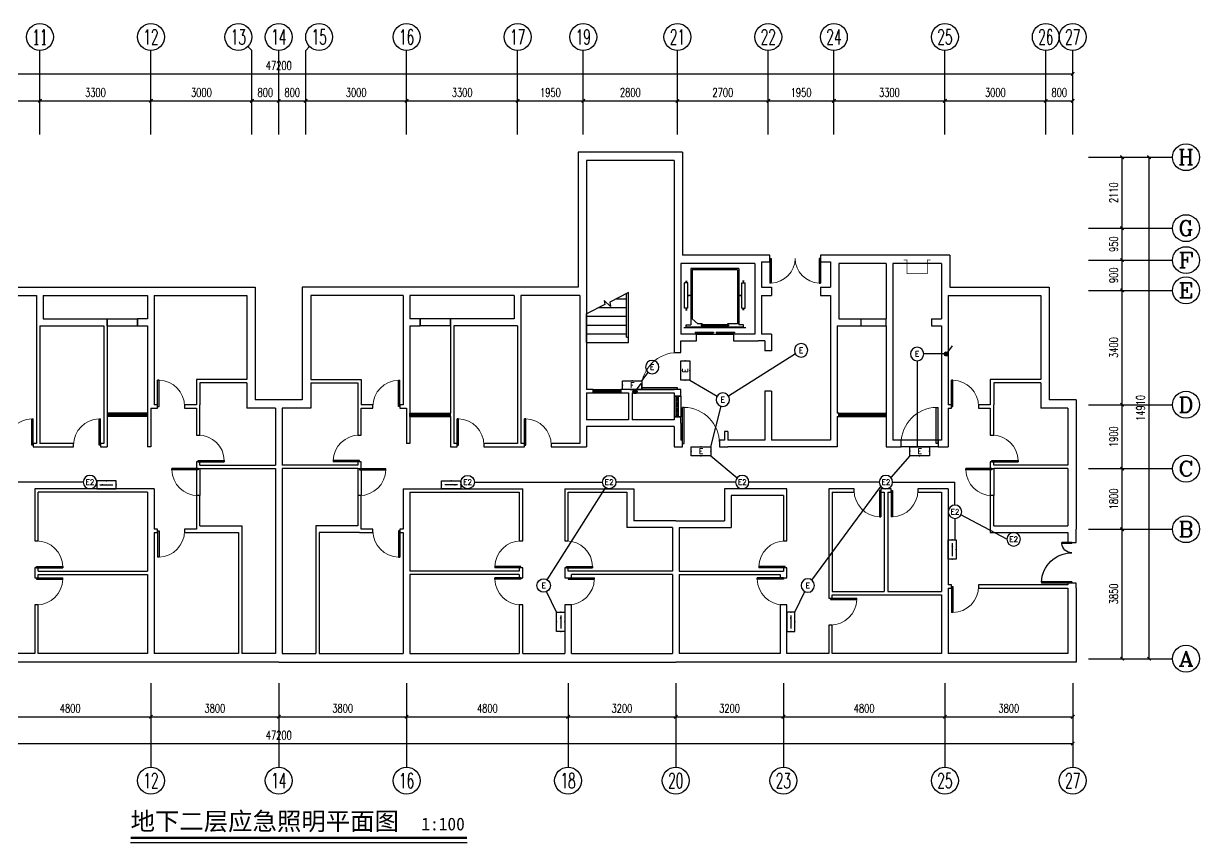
# Model space of a CAD drawing. Extents: x 4483929 to 4538757, y -303436 to -279086.
# Drawn here: x 4503802 to 4538757, y -303436 to -279086 of the extents above; entities that cross this region are included whole.
import ezdxf
from ezdxf.enums import TextEntityAlignment as Align

# ---------------------------------------------------------------- set-up
doc = ezdxf.new("R2010")
doc.units = 0
doc.header["$LTSCALE"] = 1000
doc.header["$MEASUREMENT"] = 0
doc.linetypes.add('DASH', pattern=[0.35, 0.25, -0.1])
for name, color, linetype in [('EQUIP-照明', 3, 'Continuous'), ('LAYER3', 7, 'Continuous'), ('TEL_TEXT', 7, 'Continuous'), ('图层1', 7, 'Continuous')]:
    doc.layers.add(name, color=color, linetype=linetype)
doc.styles.add('_TCH_AXIS', font='COMPLEX', dxfattribs={"bigfont": 'GBCBIG'})
doc.styles.add('_TCH_DIM_T3', font='SIMPLEX', dxfattribs={"width": 0.705882, "bigfont": 'GBCBIG'})
doc.styles.add('_TEL_ATTDEF', font='simplex.shx', dxfattribs={"width": 0.8, "height": 3, "bigfont": 'hztxt.shx'})
doc.styles.add('_TEL_DIM', font='SIMPLEX', dxfattribs={"width": 0.8, "height": 3.5, "bigfont": 'HZTXT'})
doc.styles.add('宋体1.0', font='')
doc.styles.get('宋体1.0').set_extended_font_data('SimSun')

# ---------------------------------------------------------------- blocks, each defined once
blk = doc.blocks.new('_ArchTick')
at = {"color": 0, "linetype": 'ByBlock', "const_width": 0.4}
blk.add_lwpolyline([(-0.5, -0.5), (0.5, 0.5)], dxfattribs=at)
blk = doc.blocks.new('$equip$00001838')
blk.add_circle((0, 0), 0.5)
at = {"color": 7, "style": '_TEL_DIM'}
blk.add_attdef('$TEXT$', text='', height=0.4, dxfattribs=at).set_placement((0, 0), align=Align.MIDDLE_CENTER)
at = {"color": 7, "style": '_TEL_DIM', "flags": 1}
blk.add_attdef('A', text='', height=0.00002, dxfattribs=at).set_placement((0, 0), align=Align.MIDDLE_CENTER)
blk = doc.blocks.new('$equip$00001686')
for p, q in [((0.72, 0.6), (-0.72, 0.6)), ((-0.72, 0.6), (-0.72, 0)), ((-0.72, 0), (0.72, 0)), ((0.72, 0), (0.72, 0.6))]:
    blk.add_line(p, q)
at = {"color": 7}
blk.add_line((-0.48, 0.3), (0.48, 0.3), dxfattribs=at)
for p in [(-0.72, 0.3), (0, 0.6), (0, 0), (0.72, 0.3)]:
    blk.add_point(p)
blk.add_solid([(-0.24, 0.228), (-0.528, 0.3), (-0.24, 0.372)])
at = {"layer": 'TEL_TEXT', "style": '_TEL_DIM', "flags": 1}
blk.add_attdef('A', text='', height=0.00002, dxfattribs=at).set_placement((0, 0), align=Align.MIDDLE_CENTER)
blk = doc.blocks.new('$equip$00001776')
for p, q in [((0.72, 0.66), (-0.72, 0.66)), ((-0.72, 0.66), (-0.72, 0)), ((-0.72, 0), (0.72, 0)), ((0.72, 0), (0.72, 0.66))]:
    blk.add_line(p, q)
for p in [(-0.72, 0.33), (0, 0.66), (0, 0), (0.72, 0.33)]:
    blk.add_point(p)
at = {"color": 7, "style": '_TEL_DIM'}
blk.add_attdef('$TEXT$', text='', height=0.4, dxfattribs=at).set_placement((0, 0.33), align=Align.MIDDLE_CENTER)
at = {"color": 7, "style": '_TEL_DIM', "flags": 1}
blk.add_attdef('A', text='', height=0.00002, dxfattribs=at).set_placement((0, 0), align=Align.MIDDLE_CENTER)
blk = doc.blocks.new('$WINLIB2D$00000039')
at = {"color": 0}
for points in [[(-0.5, 0.5), (-0.5, -0.5)], [(0.5, 0.5), (-0.5, 0.5)], [(0.5, -0.5), (0.5, 0.5)], [(-0.5, 0.167), (0.5, 0.167)], [(-0.452, -0.167), (-0.5, 0.084)], [(-0.384, -0.167), (-0.448, 0.167)], [(-0.316, -0.167), (-0.38, 0.167)], [(-0.248, -0.167), (-0.312, 0.167)], [(-0.18, -0.167), (-0.244, 0.167)], [(-0.112, -0.167), (-0.176, 0.167)], [(-0.044, -0.167), (-0.108, 0.167)], [(0.024, -0.167), (-0.04, 0.167)], [(0.092, -0.167), (0.028, 0.167)], [(0.16, -0.167), (0.096, 0.167)], [(0.228, -0.167), (0.164, 0.167)], [(0.296, -0.167), (0.232, 0.167)], [(0.364, -0.167), (0.3, 0.167)], [(0.432, -0.167), (0.368, 0.167)], [(0.5, -0.167), (0.436, 0.167)], [(-0.5, -0.167), (0.5, -0.167)], [(0.5, -0.5), (-0.5, -0.5)]]:
    blk.add_lwpolyline(points, dxfattribs=at)
blk = doc.blocks.new('$DorLib2D$00000001')
for p, q in [((0.45, 0.975), (0.5, 0.975)), ((0.45, 0), (0.45, 0.975)), ((0.5, 0), (0.5, 0.975)), ((0.5, 0), (0.45, 0))]:
    blk.add_line(p, q)
at = {"lineweight": 13}
blk.add_arc((0.475, 0), 0.975, 91.4693, 180, dxfattribs=at)
blk = doc.blocks.new('$DORLIB2D$00000127')
at = {"color": 0}
for points in [[(-0.533, 0.795), (-0.533, 0.69)], [(-0.033, 0.795), (-0.533, 0.795)], [(-0.033, 0.69), (-0.533, 0.69)], [(-0.033, 0.795), (-0.033, 0.69)], [(0.533, 0.795), (0.033, 0.795)], [(0.033, 0.795), (0.033, 0.69)], [(0.533, 0.69), (0.033, 0.69)], [(0.533, 0.795), (0.533, 0.69)], [(0.5, 0.5), (-0.5, 0.5)]]:
    blk.add_lwpolyline(points, dxfattribs=at)
blk = doc.blocks.new('$TCHSYS$WIN2D')
for p, q in [((-0.5, 0.5), (0.5, 0.5)), ((0.5, 0.167), (-0.5, 0.167)), ((0.5, -0.167), (-0.5, -0.167)), ((-0.5, -0.5), (0.5, -0.5))]:
    blk.add_line(p, q)
blk = doc.blocks.new('$DorLib2D$00000002')
for p, q in [((-0.5, 0), (-0.5, 0.4875)), ((-0.475, 0.4875), (-0.5, 0.4875)), ((-0.475, 0), (-0.475, 0.4875)), ((0.475, 0), (0.475, 0.4875)), ((0.475, 0.4875), (0.5, 0.4875)), ((0.5, 0), (0.5, 0.4875)), ((-0.5, 0), (-0.475, 0)), ((0.5, 0), (0.475, 0))]:
    blk.add_line(p, q)
at = {"lineweight": 13}
for centre, start, end in [((-0.4875, 0), 0, 88.53072), ((0.4875, 0), 91.46928, 180)]:
    blk.add_arc(centre, 0.4875, start, end, dxfattribs=at)
blk = doc.blocks.new('$DorLib2D$00000225')
at = {"color": 0}
for p, q in [((0.475, -0.001), (0.475, 0.752)), ((0.475, 0.752), (0.5, 0.752)), ((0.5, -0.001), (0.5, 0.752)), ((-0.5, 0), (-0.5, 0.252)), ((-0.475, 0.252), (-0.5, 0.252)), ((-0.475, 0), (-0.475, 0.252)), ((-0.475, 0), (-0.5, 0)), ((0.475, -0.001), (0.5, -0.001))]:
    blk.add_line(p, q, dxfattribs=at)
for centre, radius, start, end in [((0.505, -0.002), 0.755, 92.2493, 179.7238), ((-0.501, 0.003), 0.251, 359.7899, 84.0974)]:
    blk.add_arc(centre, radius, start, end, dxfattribs=at)

msp = doc.modelspace()

# ---------------------------------------------------------------- hatches: boundary and pattern name
at = {"layer": 'LAYER3'}
h = msp.add_hatch(color=0, dxfattribs=at)
edge = h.paths.add_edge_path()
edge.add_arc((4531229, -288911), 60, 0, 360)
h = msp.add_hatch(color=0, dxfattribs=at)
edge = h.paths.add_edge_path()
edge.add_arc((4521978, -290031), 60, 0, 360)

# ---------------------------------------------------------------- linework, layer by layer
at = {"color": 7}
for p, q in [((4504289, -282386), (4504289, -279886)), ((4507589, -282386), (4507589, -279886)), ((4510472, -279769), (4510589, -279886)), ((4510589, -282386), (4510589, -279886)), ((4511389, -282386), (4511389, -279886)), ((4512306, -279769), (4512189, -279886)), ((4512189, -282386), (4512189, -279886)), ((4515189, -282386), (4515189, -279886)), ((4518489, -282386), (4518489, -279886)), ((4520439, -282386), (4520439, -279886)), ((4523239, -282386), (4523239, -279886)), ((4525939, -282386), (4525939, -279886)), ((4527889, -282386), (4527889, -279886)), ((4531189, -282386), (4531189, -279886)), ((4534189, -282386), (4534189, -279886)), ((4534989, -282386), (4534989, -279886)), ((4534989, -282386), (4534989, -280336)), ((4487789, -280586), (4534989, -280586)), ((4502339, -281386), (4504289, -281386)), ((4504289, -282386), (4504289, -281136)), ((4504289, -282386), (4504289, -281136)), ((4504289, -281386), (4507589, -281386)), ((4507589, -282386), (4507589, -281136)), ((4507589, -282386), (4507589, -281136)), ((4507589, -281386), (4510589, -281386)), ((4510589, -282386), (4510589, -281136)), ((4510589, -282386), (4510589, -281136)), ((4510589, -281386), (4511389, -281386)), ((4511389, -282386), (4511389, -281136)), ((4511389, -282386), (4511389, -281136)), ((4511389, -281386), (4512189, -281386)), ((4512189, -282386), (4512189, -281136)), ((4512189, -282386), (4512189, -281136)), ((4512189, -281386), (4515189, -281386)), ((4515189, -282386), (4515189, -281136)), ((4515189, -282386), (4515189, -281136)), ((4515189, -281386), (4518489, -281386)), ((4518489, -282386), (4518489, -281136)), ((4518489, -282386), (4518489, -281136)), ((4518489, -281386), (4520439, -281386)), ((4520439, -282386), (4520439, -281136)), ((4520439, -282386), (4520439, -281136)), ((4520439, -281386), (4523239, -281386)), ((4523239, -282386), (4523239, -281136)), ((4523239, -282386), (4523239, -281136)), ((4523239, -281386), (4525939, -281386)), ((4525939, -282386), (4525939, -281136)), ((4525939, -282386), (4525939, -281136)), ((4525939, -281386), (4527889, -281386)), ((4527889, -282386), (4527889, -281136)), ((4527889, -282386), (4527889, -281136)), ((4527889, -281386), (4531189, -281386)), ((4531189, -282386), (4531189, -281136)), ((4531189, -282386), (4531189, -281136)), ((4531189, -281386), (4534189, -281386)), ((4534189, -282386), (4534189, -281136)), ((4534189, -282386), (4534189, -281136)), ((4534189, -281386), (4534989, -281386)), ((4534989, -282386), (4534989, -281136)), ((4520289, -282911), (4520289, -286921)), ((4523389, -282911), (4520289, -282911)), ((4523389, -282911), (4523389, -285971)), ((4535457, -283061), (4537507, -283061)), ((4535457, -283061), (4536707, -283061)), ((4535457, -283061), (4537957, -283061)), ((4536457, -285171), (4536457, -283061)), ((4537257, -297971), (4537257, -283061)), ((4520539, -283161), (4520539, -287021)), ((4523139, -283161), (4520539, -283161)), ((4523139, -283161), (4523139, -286121)), ((4535457, -285171), (4536707, -285171)), ((4535457, -285171), (4536707, -285171)), ((4535457, -285171), (4537957, -285171)), ((4536457, -286121), (4536457, -285171)), ((4523139, -286121), (4523139, -288421)), ((4523339, -286221), (4523339, -288321)), ((4525539, -286221), (4523339, -286221)), ((4525639, -285971), (4523389, -285971)), ((4525539, -286221), (4525539, -287021)), ((4525989, -285971), (4525639, -285971)), ((4525739, -286171), (4525739, -286921)), ((4525739, -286171), (4525989, -286171)), ((4525989, -286171), (4525989, -285971)), ((4527889, -285971), (4527489, -285971)), ((4527489, -285971), (4527489, -286171)), ((4527489, -286171), (4527789, -286171)), ((4527789, -286171), (4527789, -286921)), ((4529539, -285971), (4527889, -285971)), ((4528039, -286221), (4528039, -287021)), ((4529439, -286221), (4528039, -286221)), ((4529439, -286221), (4529439, -287871)), ((4531339, -285971), (4529539, -285971)), ((4529639, -286221), (4529639, -287971)), ((4531089, -286221), (4529639, -286221)), ((4531089, -286221), (4531089, -287021)), ((4531339, -285971), (4531339, -286921)), ((4535457, -286121), (4536707, -286121)), ((4535457, -286121), (4536707, -286121)), ((4535457, -286121), (4537957, -286121)), ((4536457, -287021), (4536457, -286121)), ((4525066, -286369), (4523637, -286369)), ((4523637, -286369), (4523637, -288044)), ((4525024, -286407), (4523679, -286407)), ((4523679, -286407), (4523679, -287865)), ((4525024, -286407), (4525024, -288013)), ((4525066, -286369), (4525066, -288044)), ((4502489, -286921), (4504289, -286921)), ((4504289, -286921), (4507589, -286921)), ((4507589, -286921), (4510689, -286921)), ((4510689, -286921), (4510689, -289671)), ((4512089, -286921), (4512089, -289671)), ((4515189, -286921), (4512089, -286921)), ((4518489, -286921), (4515189, -286921)), ((4520289, -286921), (4518489, -286921)), ((4523452, -287550), (4523452, -286793)), ((4523552, -286793), (4523452, -286793)), ((4523479, -286743), (4523525, -286743)), ((4523502, -286793), (4523502, -286743)), ((4523552, -287550), (4523552, -286793)), ((4525151, -287550), (4525151, -286793)), ((4525151, -286793), (4525251, -286793)), ((4525224, -286743), (4525178, -286743)), ((4525201, -286793), (4525201, -286743)), ((4525251, -287550), (4525251, -286793)), ((4525739, -286921), (4526039, -286921)), ((4526039, -286921), (4526039, -287171)), ((4527489, -286921), (4527789, -286921)), ((4527489, -286921), (4527489, -287171)), ((4531339, -286921), (4534289, -286921)), ((4534289, -286921), (4534289, -289671)), ((4502439, -287171), (4504189, -287171)), ((4504189, -287171), (4504189, -287971)), ((4504389, -287171), (4504389, -287871)), ((4504389, -287171), (4507489, -287171)), ((4507489, -287171), (4507489, -287871)), ((4507689, -287171), (4507689, -287971)), ((4507689, -287171), (4510439, -287171)), ((4510439, -287171), (4510439, -289671)), ((4512339, -287171), (4512339, -289671)), ((4515089, -287171), (4512339, -287171)), ((4515089, -287171), (4515089, -287971)), ((4515289, -287171), (4515289, -287871)), ((4518389, -287171), (4515289, -287171)), ((4518389, -287171), (4518389, -287871)), ((4520339, -287171), (4518589, -287171)), ((4518589, -287171), (4518589, -287971)), ((4520339, -287171), (4520339, -290071)), ((4520539, -287021), (4520539, -289971)), ((4521254, -287502), (4521058, -287318)), ((4521058, -287318), (4521084, -287442)), ((4521789, -287085), (4521226, -287370)), ((4521421, -287271), (4521729, -287271)), ((4521729, -288411), (4521729, -287116)), ((4521789, -287626), (4521789, -287085)), ((4521789, -288411), (4521789, -287085)), ((4523586, -287195), (4523586, -287148)), ((4523637, -287171), (4523586, -287171)), ((4525066, -287171), (4525117, -287171)), ((4525117, -287195), (4525117, -287148)), ((4525539, -287021), (4525539, -288321)), ((4525739, -287171), (4525739, -288321)), ((4525739, -287171), (4526039, -287171)), ((4527489, -287171), (4527789, -287171)), ((4527789, -287171), (4527789, -287971)), ((4528039, -287021), (4528039, -287871)), ((4531089, -287021), (4531089, -287871)), ((4531289, -287171), (4534039, -287171)), ((4531289, -287171), (4531289, -287971)), ((4534039, -287171), (4534039, -289671)), ((4535457, -287021), (4536707, -287021)), ((4535457, -287021), (4536707, -287021)), ((4535457, -287021), (4537957, -287021)), ((4536457, -290421), (4536457, -287021)), ((4521084, -287442), (4520539, -287717)), ((4520907, -287531), (4521729, -287531)), ((4521226, -287370), (4521254, -287502)), ((4521789, -288411), (4521789, -287626)), ((4523552, -287550), (4523452, -287550)), ((4523479, -287600), (4523525, -287600)), ((4523502, -287550), (4523502, -287600)), ((4525151, -287550), (4525251, -287550)), ((4525224, -287600), (4525178, -287600)), ((4525201, -287550), (4525201, -287600)), ((4504189, -287971), (4504189, -291571)), ((4504389, -287871), (4506289, -287871)), ((4506289, -287871, 800), (4507189, -287871, 800)), ((4506289, -288071), (4506289, -287871)), ((4507489, -287871), (4507189, -287871)), ((4507189, -287871), (4507189, -288071)), ((4507689, -287971), (4507689, -290421)), ((4515089, -287971), (4515089, -290421)), ((4515589, -287871), (4515289, -287871)), ((4516489, -287871, 800), (4515589, -287871, 800)), ((4515589, -288071), (4515589, -287871)), ((4518389, -287871), (4516489, -287871)), ((4516489, -287871), (4516489, -288071)), ((4518589, -287971), (4518589, -291571)), ((4520539, -288571), (4520539, -287717)), ((4520539, -287791), (4521729, -287791)), ((4523842, -288013), (4523679, -287865)), ((4523973, -288013), (4523842, -288013)), ((4523973, -288013), (4523973, -288044)), ((4524730, -288013), (4524730, -288044)), ((4525024, -288013), (4524730, -288013)), ((4527789, -287971), (4527789, -290671)), ((4528039, -287871), (4529439, -287871)), ((4528689, -287871, 800), (4529439, -287871, 800)), ((4529639, -287971), (4529639, -290671)), ((4530789, -287871), (4531089, -287871)), ((4530789, -287871), (4530789, -288071)), ((4531289, -287971), (4531289, -290421)), ((4504289, -288071), (4504289, -291571)), ((4504289, -288071), (4506189, -288071)), ((4506189, -288071), (4506189, -290671)), ((4506289, -288071), (4506289, -290671)), ((4506289, -288071, 800), (4507189, -288071, 800)), ((4507189, -288071), (4507489, -288071)), ((4507489, -288071), (4507489, -290421)), ((4515289, -288071), (4515289, -290421)), ((4515289, -288071), (4515589, -288071)), ((4516489, -288071, 800), (4515589, -288071, 800)), ((4516489, -288071), (4516489, -290671)), ((4516589, -288071), (4516589, -290671)), ((4518489, -288071), (4516589, -288071)), ((4518489, -288071), (4518489, -291571)), ((4520539, -288051), (4521729, -288051)), ((4520539, -288311), (4521729, -288311)), ((4523802, -288321), (4523339, -288321)), ((4525277, -288137), (4523427, -288137)), ((4523502, -288044), (4523637, -288044)), ((4523502, -288114), (4523502, -288044)), ((4525201, -288114), (4523502, -288114)), ((4523802, -288521), (4523802, -288321)), ((4524755, -288044), (4523948, -288044)), ((4523948, -288044), (4523948, -288075)), ((4524755, -288075), (4523948, -288075)), ((4524755, -288044), (4524755, -288075)), ((4525539, -288321), (4524902, -288321)), ((4524902, -288321), (4524902, -288521)), ((4525201, -288044), (4525066, -288044)), ((4525201, -288114), (4525201, -288044)), ((4526039, -288321), (4525739, -288321)), ((4526039, -288321), (4526039, -288821)), ((4527989, -288071), (4529439, -288071)), ((4527989, -288071), (4527989, -290671)), ((4528689, -288071, 800), (4529439, -288071, 800)), ((4529439, -288071), (4529439, -290671)), ((4530789, -288071), (4531089, -288071)), ((4531089, -288071), (4531089, -290421)), ((4520539, -288571), (4521789, -288571)), ((4521729, -288411), (4521789, -288411)), ((4521789, -288571), (4521789, -288411)), ((4523139, -288421), (4523139, -288871)), ((4523339, -288871), (4523339, -288521)), ((4523339, -288521), (4523802, -288521)), ((4524902, -288521), (4525639, -288521)), ((4525839, -288521), (4525639, -288521)), ((4525839, -288521), (4525839, -288821)), ((4523139, -288871), (4523339, -288871)), ((4526039, -288821), (4525839, -288821)), ((4508939, -289671), (4508939, -290421)), ((4510439, -289671), (4508939, -289671)), ((4509039, -289771), (4509039, -290421)), ((4510439, -289771), (4509039, -289771)), ((4510439, -289771), (4510439, -290521)), ((4510689, -289671), (4510689, -290271)), ((4512089, -289671), (4512089, -290271)), ((4512339, -289671), (4513839, -289671)), ((4512339, -289771), (4513739, -289771)), ((4512339, -289771), (4512339, -290521)), ((4513739, -289771), (4513739, -290421)), ((4513839, -289671), (4513839, -290421)), ((4532539, -289671), (4532539, -290421)), ((4534039, -289671), (4532539, -289671)), ((4532639, -289771), (4532639, -290421)), ((4534039, -289771), (4532639, -289771)), ((4534039, -289771), (4534039, -290521)), ((4534289, -289671), (4534289, -290271)), ((4520339, -290071), (4520339, -290971)), ((4520739, -289971), (4520539, -289971)), ((4520539, -290071), (4520739, -290071)), ((4520539, -290071), (4520539, -290871)), ((4520739, -290071), (4520739, -289971)), ((4521838, -289971), (4521559, -289971)), ((4521559, -289971), (4521559, -290071)), ((4521559, -290071), (4521789, -290071)), ((4521789, -290071), (4521789, -290871)), ((4521838, -289971), (4523139, -289971)), ((4521889, -290071), (4521889, -290871)), ((4521889, -290071), (4523139, -290071)), ((4523339, -289971), (4523139, -289971)), ((4523139, -290071), (4523139, -290161)), ((4523339, -290071), (4523339, -289971)), ((4523339, -290161), (4523339, -290071)), ((4525839, -290021), (4525839, -291471)), ((4526039, -290021), (4525839, -290021)), ((4526039, -290021), (4526039, -291471)), ((4507489, -290421), (4507489, -290421)), ((4507489, -290421), (4507489, -290671)), ((4507789, -290421), (4507689, -290421)), ((4507789, -290521), (4507789, -290421)), ((4508939, -290421), (4508589, -290421)), ((4508589, -290421), (4508589, -290521)), ((4509039, -291321), (4509039, -290421)), ((4511389, -290271), (4510689, -290271)), ((4512089, -290271), (4511389, -290271)), ((4513739, -290421), (4513739, -291321)), ((4514189, -290421), (4513839, -290421)), ((4514189, -290521), (4514189, -290421)), ((4515089, -290421), (4514989, -290421)), ((4514989, -290421), (4514989, -290521)), ((4515289, -290421), (4515289, -290421)), ((4515289, -290421), (4515289, -290671)), ((4523139, -290161), (4523339, -290161)), ((4531089, -290421), (4531089, -290421)), ((4531089, -290421), (4531089, -291471)), ((4531389, -290421), (4531289, -290421)), ((4531389, -290521), (4531389, -290421)), ((4532539, -290421), (4532189, -290421)), ((4532189, -290421), (4532189, -290521)), ((4532639, -291321), (4532639, -290421)), ((4535089, -290271), (4534289, -290271)), ((4535089, -290271), (4535089, -292271)), ((4535457, -290421), (4536707, -290421)), ((4535457, -290421), (4536707, -290421)), ((4535457, -290421), (4537957, -290421)), ((4536457, -292321), (4536457, -290421)), ((4506189, -290671), (4506189, -291571)), ((4506289, -290671), (4506289, -290771)), ((4506289, -290771), (4506289, -291671)), ((4507489, -290671), (4507489, -290771)), ((4507489, -290771), (4507489, -291671)), ((4507589, -290521), (4507789, -290521)), ((4507589, -290521), (4507589, -290671)), ((4507589, -290671), (4507589, -291671)), ((4508589, -290521), (4508939, -290521)), ((4508939, -290521), (4508939, -291321)), ((4511289, -290521), (4510439, -290521)), ((4511289, -290521), (4511289, -292221)), ((4512339, -290521), (4511489, -290521)), ((4511489, -290521), (4511489, -292221)), ((4513839, -290521), (4514189, -290521)), ((4513839, -291321), (4513839, -290521)), ((4514989, -290521), (4515189, -290521)), ((4515189, -290521), (4515189, -290671)), ((4515189, -290671), (4515189, -291571)), ((4515289, -290771), (4515289, -290671)), ((4515289, -290771), (4515289, -291571)), ((4516489, -290771), (4516489, -290671)), ((4516489, -290771), (4516489, -291671)), ((4516589, -290671), (4516589, -291571)), ((4523339, -290781), (4523139, -290781)), ((4523139, -290781), (4523139, -290871)), ((4523339, -290971), (4523339, -290781)), ((4527789, -290671), (4527789, -291471)), ((4528039, -290671), (4527989, -290671)), ((4527989, -290771), (4528039, -290771)), ((4527989, -290771), (4527989, -291671)), ((4528039, -290771), (4528039, -290671)), ((4529439, -290671), (4529439, -290771)), ((4529439, -290771), (4529439, -291671)), ((4529639, -290671), (4529639, -291471)), ((4531289, -290521), (4531289, -291671)), ((4531289, -290521), (4531389, -290521)), ((4532189, -290521), (4532539, -290521)), ((4532539, -290521), (4532539, -291321)), ((4534839, -290521), (4534039, -290521)), ((4534839, -290521), (4534839, -292221)), ((4520339, -290971), (4520339, -291571)), ((4521789, -290871), (4520539, -290871)), ((4521839, -291071), (4520539, -291071)), ((4520539, -291071), (4520539, -291671)), ((4523139, -291071), (4521839, -291071)), ((4523139, -290871), (4521889, -290871)), ((4523139, -291071), (4523139, -291671)), ((4523339, -290971), (4523339, -291471)), ((4508939, -291321), (4509039, -291321)), ((4513739, -291321), (4513839, -291321)), ((4523389, -291471), (4523339, -291471)), ((4523389, -291671), (4523389, -291471)), ((4524639, -291471), (4524489, -291471)), ((4524489, -291471), (4524489, -291671)), ((4524639, -291221), (4524639, -291471)), ((4524739, -291221), (4524639, -291221)), ((4524739, -291221), (4524739, -291471)), ((4525839, -291471), (4524739, -291471)), ((4527789, -291471), (4526039, -291471)), ((4529889, -291471), (4529639, -291471)), ((4529889, -291671), (4529889, -291471)), ((4530989, -291471), (4529889, -291471)), ((4531089, -291471), (4530989, -291471)), ((4530989, -291471), (4530989, -291671)), ((4532539, -291321), (4532639, -291321)), ((4504189, -291571), (4504089, -291571)), ((4504089, -291571), (4504089, -291671)), ((4504089, -291671), (4504289, -291671)), ((4505289, -291571), (4504289, -291571)), ((4504289, -291671), (4505289, -291671)), ((4505289, -291671), (4505289, -291571)), ((4506189, -291571), (4506089, -291571)), ((4506089, -291571), (4506089, -291671)), ((4506089, -291671), (4506289, -291671)), ((4507589, -291671), (4507489, -291671)), ((4515289, -291571), (4515189, -291571)), ((4516489, -291671), (4516689, -291671)), ((4516689, -291571), (4516589, -291571)), ((4516689, -291671), (4516689, -291571)), ((4518489, -291571), (4517489, -291571)), ((4517489, -291571), (4517489, -291671)), ((4517489, -291671), (4518489, -291671)), ((4518489, -291671), (4518689, -291671)), ((4518689, -291571), (4518589, -291571)), ((4518689, -291671), (4518689, -291571)), ((4520339, -291571), (4519489, -291571)), ((4519489, -291571), (4519489, -291671)), ((4519489, -291671), (4520539, -291671)), ((4523139, -291671), (4523389, -291671)), ((4524489, -291671), (4524739, -291671)), ((4525939, -291671), (4524739, -291671)), ((4527989, -291671), (4525939, -291671)), ((4529439, -291671), (4529889, -291671)), ((4530989, -291671), (4529889, -291671)), ((4530989, -291671), (4531289, -291671)), ((4509039, -292121), (4508939, -292121)), ((4508939, -292121), (4508939, -292321)), ((4509039, -292221), (4509039, -292121)), ((4509039, -292221), (4511289, -292221)), ((4513739, -292221), (4511489, -292221)), ((4513839, -292121), (4513739, -292121)), ((4513739, -292121), (4513739, -292221)), ((4513839, -292321), (4513839, -292121)), ((4532639, -292121), (4532539, -292121)), ((4532539, -292121), (4532539, -292271)), ((4532639, -292221), (4532639, -292121)), ((4534839, -292221), (4532639, -292221)), ((4508939, -292321), (4509039, -292321)), ((4508939, -292321), (4508939, -293121)), ((4509039, -292321), (4511289, -292321)), ((4509039, -292321), (4509039, -293121)), ((4511289, -292321), (4511289, -297821)), ((4513739, -292321), (4511489, -292321)), ((4511489, -292321), (4511489, -297821)), ((4513739, -292321), (4513839, -292321)), ((4513739, -292321), (4513739, -293121)), ((4513839, -292321), (4513839, -293121)), ((4532539, -292271), (4532539, -292321)), ((4532539, -292321), (4532639, -292321)), ((4532539, -292321), (4532539, -293121)), ((4534839, -292321), (4532639, -292321)), ((4532639, -292321), (4532639, -293121)), ((4534839, -292321), (4534839, -294021)), ((4535089, -292271), (4535089, -294121)), ((4535457, -292321), (4536707, -292321)), ((4535457, -292321), (4536707, -292321)), ((4535457, -292321), (4537957, -292321)), ((4536457, -294121), (4536457, -292321)), ((4504139, -292921), (4504139, -294471)), ((4507689, -292921), (4504139, -292921)), ((4507689, -292921), (4507689, -294121)), ((4515089, -292921), (4515089, -294121)), ((4515089, -292921), (4518639, -292921)), ((4518639, -294471), (4518639, -292921)), ((4519889, -292921), (4519889, -294471)), ((4519889, -292921), (4521939, -292921)), ((4521939, -292921), (4521939, -293871)), ((4524639, -292921), (4524639, -293871)), ((4526489, -292921), (4524639, -292921)), ((4526489, -294471), (4526489, -292921)), ((4527739, -292921), (4527739, -296021)), ((4528489, -292921), (4527739, -292921)), ((4528489, -293021), (4528489, -292921)), ((4529489, -292921), (4529289, -292921)), ((4529289, -292921), (4529289, -293021)), ((4529589, -292921), (4529489, -292921)), ((4529589, -293021), (4529589, -292921)), ((4531289, -292921), (4530389, -292921)), ((4530389, -292921), (4530389, -293021)), ((4531289, -292921), (4531289, -295771)), ((4504239, -294471), (4504239, -293021)), ((4507489, -293021), (4504239, -293021)), ((4507489, -293021), (4507489, -294121)), ((4509039, -293121), (4508939, -293121)), ((4508939, -293121), (4508939, -294121)), ((4509039, -294021), (4509039, -293121)), ((4513839, -293121), (4513739, -293121)), ((4513739, -293121), (4513739, -294021)), ((4513839, -294121), (4513839, -293121)), ((4515289, -293021), (4515289, -294121)), ((4515289, -293021), (4518539, -293021)), ((4518539, -293021), (4518539, -294471)), ((4519989, -294471), (4519989, -293021)), ((4519989, -293021), (4521739, -293021)), ((4521739, -293021), (4521739, -294071)), ((4524839, -293121), (4524839, -294071)), ((4526389, -293121), (4524839, -293121)), ((4526389, -293121), (4526389, -294471)), ((4527839, -293021), (4527839, -295971)), ((4527839, -293021), (4528489, -293021)), ((4529289, -293021), (4529389, -293021)), ((4529389, -293021), (4529389, -295971)), ((4529489, -293021), (4529589, -293021)), ((4529489, -293021), (4529489, -295971)), ((4530389, -293021), (4531089, -293021)), ((4531089, -293021), (4531089, -295871)), ((4532639, -293121), (4532539, -293121)), ((4532539, -293121), (4532539, -294221)), ((4532639, -294021), (4532639, -293121)), ((4523189, -293871), (4521939, -293871)), ((4523189, -293871), (4524639, -293871)), ((4507489, -294121), (4507489, -295371)), ((4507789, -294121), (4507689, -294121)), ((4507689, -294221), (4507789, -294221)), ((4507689, -294221), (4507689, -295421)), ((4507789, -294221), (4507789, -294121)), ((4508939, -294121), (4508589, -294121)), ((4508589, -294121), (4508589, -294221)), ((4508589, -294221), (4508989, -294221)), ((4508989, -294221), (4510189, -294221)), ((4509039, -294021), (4510289, -294021)), ((4510189, -294221), (4510189, -297821)), ((4510289, -294021), (4510289, -297821)), ((4512489, -294021), (4512489, -297821)), ((4513739, -294021), (4512489, -294021)), ((4512589, -294221), (4512589, -297821)), ((4513789, -294221), (4512589, -294221)), ((4513789, -294221), (4514189, -294221)), ((4514189, -294121), (4513839, -294121)), ((4514189, -294221), (4514189, -294121)), ((4515089, -294121), (4514989, -294121)), ((4514989, -294121), (4514989, -294221)), ((4514989, -294221), (4515089, -294221)), ((4515089, -294221), (4515089, -295421)), ((4515289, -294121), (4515289, -295371)), ((4523089, -294071), (4521739, -294071)), ((4523089, -294071), (4523089, -295371)), ((4523289, -294071), (4524839, -294071)), ((4523289, -294071), (4523289, -295371)), ((4532539, -294221), (4534839, -294221)), ((4532639, -294021), (4534839, -294021)), ((4534839, -294221), (4534839, -294521)), ((4535089, -294521), (4535089, -294121)), ((4535457, -294121), (4536707, -294121)), ((4535457, -294121), (4536707, -294121)), ((4535457, -294121), (4537957, -294121)), ((4536457, -297971), (4536457, -294121)), ((4504139, -294471), (4504239, -294471)), ((4518539, -294471), (4518639, -294471)), ((4519889, -294471), (4519989, -294471)), ((4526389, -294471), (4526489, -294471)), ((4534839, -294521), (4535089, -294521)), ((4504239, -295271), (4504139, -295271)), ((4504139, -295271), (4504139, -295421)), ((4504239, -295371), (4504239, -295271)), ((4504239, -295371), (4507489, -295371)), ((4518539, -295371), (4515289, -295371)), ((4518639, -295271), (4518539, -295271)), ((4518539, -295271), (4518539, -295371)), ((4518639, -295421), (4518639, -295271)), ((4519989, -295271), (4519889, -295271)), ((4519889, -295271), (4519889, -295421)), ((4519989, -295371), (4519989, -295271)), ((4523089, -295371), (4519989, -295371)), ((4523289, -295371), (4526389, -295371)), ((4526489, -295271), (4526389, -295271)), ((4526389, -295271), (4526389, -295371)), ((4526489, -295421), (4526489, -295271)), ((4504139, -295421), (4504139, -295571)), ((4504139, -295571), (4504239, -295571)), ((4504239, -295471), (4507489, -295471)), ((4504239, -295571), (4504239, -295471)), ((4507489, -295471), (4507489, -297821)), ((4507689, -295421), (4507689, -297821)), ((4515089, -295421), (4515089, -297821)), ((4518539, -295471), (4515289, -295471)), ((4515289, -295471), (4515289, -297821)), ((4518539, -295471), (4518539, -295571)), ((4518539, -295571), (4518639, -295571)), ((4518639, -295571), (4518639, -295421)), ((4519889, -295421), (4519889, -295571)), ((4519889, -295571), (4520089, -295571)), ((4523089, -295471), (4520089, -295471)), ((4520089, -295571), (4520089, -295471)), ((4523089, -295471), (4523089, -297821)), ((4523289, -295471), (4526289, -295471)), ((4523289, -295471), (4523289, -297821)), ((4526289, -295471), (4526289, -295571)), ((4526289, -295571), (4526489, -295571)), ((4526489, -295571), (4526489, -295421)), ((4535089, -295721), (4534839, -295721)), ((4534839, -295721), (4534839, -295771)), ((4535089, -295871), (4535089, -295721)), ((4527739, -296021), (4527739, -296171)), ((4527839, -295971), (4529389, -295971)), ((4529489, -295971), (4531089, -295971)), ((4531089, -295871), (4531089, -295971)), ((4531389, -295771), (4531289, -295771)), ((4531289, -295871), (4531389, -295871)), ((4531289, -295871), (4531289, -296021)), ((4531289, -296021), (4531289, -297821)), ((4531389, -295871), (4531389, -295771)), ((4534839, -295771), (4532189, -295771)), ((4532189, -295771), (4532189, -295871)), ((4532189, -295871), (4534839, -295871)), ((4534839, -295871), (4534839, -297821)), ((4535089, -295871), (4535089, -298071)), ((4504239, -296371), (4504139, -296371)), ((4504139, -296371), (4504139, -297821)), ((4504239, -297821), (4504239, -296371)), ((4518639, -296371), (4518539, -296371)), ((4518539, -296371), (4518539, -297821)), ((4518639, -297821), (4518639, -296371)), ((4520089, -296371), (4519889, -296371)), ((4519889, -296371), (4519889, -297821)), ((4520089, -297821), (4520089, -296371)), ((4526489, -296371), (4526289, -296371)), ((4526289, -296371), (4526289, -297821)), ((4526489, -297821), (4526489, -296371)), ((4527739, -296171), (4527839, -296171)), ((4527839, -296071), (4529489, -296071)), ((4527839, -296171), (4527839, -296071)), ((4529489, -296071), (4531089, -296071)), ((4531089, -296071), (4531089, -297821)), ((4527839, -296971), (4527739, -296971)), ((4527739, -296971), (4527739, -297821)), ((4527839, -297821), (4527839, -296971)), ((4504239, -298071), (4502789, -298071)), ((4504139, -297821), (4502889, -297821)), ((4507489, -297821), (4504239, -297821)), ((4507589, -298071), (4504239, -298071)), ((4510239, -298071), (4507589, -298071)), ((4510189, -297821), (4507689, -297821)), ((4511389, -298071), (4510239, -298071)), ((4511289, -297821), (4510289, -297821)), ((4511389, -298071), (4512539, -298071)), ((4511489, -297821), (4512489, -297821)), ((4512539, -298071), (4515189, -298071)), ((4512589, -297821), (4515089, -297821)), ((4515189, -298071), (4518539, -298071)), ((4515289, -297821), (4518539, -297821)), ((4518539, -298071), (4519989, -298071)), ((4518639, -297821), (4519889, -297821)), ((4519989, -298071), (4523189, -298071)), ((4520089, -297821), (4523089, -297821)), ((4526389, -298071), (4523189, -298071)), ((4526289, -297821), (4523289, -297821)), ((4527839, -298071), (4526389, -298071)), ((4527739, -297821), (4526489, -297821)), ((4531089, -297821), (4527839, -297821)), ((4531189, -298071), (4527839, -298071)), ((4535089, -298071), (4531189, -298071)), ((4534839, -297821), (4531289, -297821)), ((4535457, -297971), (4537507, -297971)), ((4535457, -297971), (4536707, -297971)), ((4535457, -297971), (4537957, -297971)), ((4507589, -298697), (4507589, -301197)), ((4507589, -298697), (4507589, -299947)), ((4507589, -298697), (4507589, -299947)), ((4511389, -298697), (4511389, -301197)), ((4511389, -298697), (4511389, -299947)), ((4511389, -298697), (4511389, -299947)), ((4515189, -298697), (4515189, -301197)), ((4515189, -298697), (4515189, -299947)), ((4515189, -298697), (4515189, -299947)), ((4519989, -298697), (4519989, -301197)), ((4519989, -298697), (4519989, -299947)), ((4519989, -298697), (4519989, -299947)), ((4523189, -298697), (4523189, -301197)), ((4523189, -298697), (4523189, -299947)), ((4523189, -298697), (4523189, -299947)), ((4526389, -298697), (4526389, -301197)), ((4526389, -298697), (4526389, -299947)), ((4526389, -298697), (4526389, -299947)), ((4531189, -298697), (4531189, -301197)), ((4531189, -298697), (4531189, -299947)), ((4531189, -298697), (4531189, -299947)), ((4534989, -298697), (4534989, -301197)), ((4534989, -298697), (4534989, -300747)), ((4534989, -298697), (4534989, -299947)), ((4502789, -299697), (4507589, -299697)), ((4507589, -299697), (4511389, -299697)), ((4511389, -299697), (4515189, -299697)), ((4515189, -299697), (4519989, -299697)), ((4519989, -299697), (4523189, -299697)), ((4523189, -299697), (4526389, -299697)), ((4526389, -299697), (4531189, -299697)), ((4531189, -299697), (4534989, -299697)), ((4487789, -300497), (4534989, -300497))]:
    msp.add_line(p, q, dxfattribs=at)
at = {"color": 7, "linetype": 'DASH'}
for p, q in [((4506289, -287871), (4506289, -288071)), ((4507189, -288071), (4507189, -287871)), ((4515589, -287871), (4515589, -288071)), ((4516489, -288071), (4516489, -287871)), ((4528689, -287871), (4528689, -288071)), ((4529439, -288071), (4529439, -287871))]:
    msp.add_line(p, q, dxfattribs=at)
at = {"color": 7}
for points, const_width in [([(4530764, -286121), (4530664, -286121), (4530664, -286521), (4530064, -286521), (4530064, -286121), (4529964, -286121)], 20), ([(4506984, -303296), (4516988, -303296)], 70)]:
    msp.add_lwpolyline(points, dxfattribs=dict(at, const_width=const_width))
msp.add_lwpolyline([(4506984, -303436), (4516988, -303436)], dxfattribs=at)
for centre in [(4504289, -279486), (4507589, -279486), (4510189, -279486), (4511389, -279486), (4512589, -279486), (4515189, -279486), (4518489, -279486), (4520439, -279486), (4523239, -279486), (4525939, -279486), (4527889, -279486), (4531189, -279486), (4534189, -279486), (4534989, -279486), (4538357, -283061), (4538357, -285171), (4538357, -286121), (4538357, -287021), (4538357, -290421), (4538357, -292321), (4538357, -294121), (4538357, -297971), (4507589, -301597), (4511389, -301597), (4515189, -301597), (4519989, -301597), (4523189, -301597), (4526389, -301597), (4531189, -301597), (4534989, -301597)]:
    msp.add_circle(centre, 400, dxfattribs=at)
at = {"layer": 'LAYER3', "color": 0}
for p, q in [((4531401, -288666), (4531263, -288862)), ((4522151, -289786), (4522013, -289982))]:
    msp.add_line(p, q, dxfattribs=at)
for points in [[(4531263, -288862, 0, 40, 0), (4531352, -288736, 40, 40, 0)], [(4522013, -289982, 0, 40, 0), (4522102, -289855, 40, 40, 0)]]:
    msp.add_lwpolyline(points, format="xyseb", dxfattribs=at)
for centre in [(4531229, -288911), (4521978, -290031)]:
    msp.add_circle(centre, 60, dxfattribs=at)
at = {"layer": '图层1', "color": 4}
for p, q in [((4526745, -288910), (4524758, -290164)), ((4531169, -288911), (4530564, -288911)), ((4530364, -289111), (4530364, -291671)), ((4522185, -289707), (4522369, -289461)), ((4523603, -289692), (4524416, -290169)), ((4524227, -291671), (4524539, -290464)), ((4524227, -291935), (4525012, -292593)), ((4530151, -291935), (4529583, -292586)), ((4505576, -292721), (4501766, -292721)), ((4517202, -292721), (4521012, -292721)), ((4519371, -295627), (4521105, -292890)), ((4524966, -292721), (4521412, -292721)), ((4529236, -292721), (4525366, -292721)), ((4527233, -295635), (4529282, -292849)), ((4529636, -292721), (4531489, -292721)), ((4531489, -293403), (4531489, -292721)), ((4531489, -293803), (4531489, -294440)), ((4533033, -294421), (4531666, -293696)), ((4519649, -296591), (4519351, -295976)), ((4526729, -296591), (4527027, -295976))]:
    msp.add_line(p, q, dxfattribs=at)

# ---------------------------------------------------------------- block references
at = {"color": 7, "xscale": 100, "yscale": 100, "zscale": 100}
for p in [(4534989, -280586), (4504289, -281386), (4507589, -281386), (4510589, -281386), (4511389, -281386), (4512189, -281386), (4515189, -281386), (4518489, -281386), (4520439, -281386), (4523239, -281386), (4525939, -281386), (4527889, -281386), (4531189, -281386), (4534189, -281386), (4534989, -281386), (4507589, -299697), (4511389, -299697), (4515189, -299697), (4519989, -299697), (4523189, -299697), (4526389, -299697), (4531189, -299697), (4534989, -299697), (4534989, -300497)]:
    msp.add_blockref('_ArchTick', p, dxfattribs=at)
at = {"color": 7}
for name, p, xscale, yscale, zscale, rotation in [('_ArchTick', (4504289, -281386), 100, 100, 100, 180), ('_ArchTick', (4507589, -281386), 100, 100, 100, 180), ('_ArchTick', (4510589, -281386), 100, 100, 100, 180), ('_ArchTick', (4511389, -281386), 100, 100, 100, 180), ('_ArchTick', (4512189, -281386), 100, 100, 100, 180), ('_ArchTick', (4515189, -281386), 100, 100, 100, 180), ('_ArchTick', (4518489, -281386), 100, 100, 100, 180), ('_ArchTick', (4520439, -281386), 100, 100, 100, 180), ('_ArchTick', (4523239, -281386), 100, 100, 100, 180), ('_ArchTick', (4525939, -281386), 100, 100, 100, 180), ('_ArchTick', (4527889, -281386), 100, 100, 100, 180), ('_ArchTick', (4531189, -281386), 100, 100, 100, 180), ('_ArchTick', (4534189, -281386), 100, 100, 100, 180), ('_ArchTick', (4536457, -283061), 100, 100, 100, 90), ('_ArchTick', (4537257, -283061), 100, 100, 100, 90), ('_ArchTick', (4536457, -285171), 100, 100, 100, 90), ('_ArchTick', (4536457, -285171), 100, 100, 100, 270), ('$DorLib2D$00000002', (4526739, -286071), -1500, 1500, 200, 180), ('_ArchTick', (4536457, -286121), 100, 100, 100, 90), ('_ArchTick', (4536457, -286121), 100, 100, 100, 270), ('_ArchTick', (4536457, -287021), 100, 100, 100, 90), ('_ArchTick', (4536457, -287021), 100, 100, 100, 270), ('$DORLIB2D$00000127', (4524352, -288421), 1100, -200, 200, 180), ('$DorLib2D$00000001', (4523239, -289421), 1100, -1100, 200, 270.0000000000647), ('$DorLib2D$00000001', (4508189, -290471), 800, -800, 100, 180.0000000000285), ('$DorLib2D$00000001', (4514589, -290471), 800, 800, 100, 359.9999999999714), ('$DorLib2D$00000001', (4531789, -290471), 800, -800, 100, 180.0000000002239), ('$WINLIB2D$00000039', (4521149, -290021), -820, -100, 100, 1.382269e-10), ('$WINLIB2D$00000039', (4523239, -290471), -620, -200, 200, 270.0000000000593), ('_ArchTick', (4536457, -290421), 100, 100, 100, 90), ('_ArchTick', (4536457, -290421), 100, 100, 100, 270), ('$TCHSYS$WIN2D', (4506889, -290721), 1200.000000041677, -100, 100, 180.0000000730068), ('$TCHSYS$WIN2D', (4515889, -290721), 1200.000000041677, 100, 100, 359.9999999269932), ('$DorLib2D$00000001', (4523939, -291571), 1100, -1100, 200, 179.9999997403772), ('$TCHSYS$WIN2D', (4528739, -290721), -1400, 100, 100, 180.0000000730083), ('$DorLib2D$00000001', (4530439, -291571), -1100, -1100, 200, 180.0000000730073), ('$DorLib2D$00000001', (4503689, -291621), -800, -800, 100, 179.9999998146187), ('$DorLib2D$00000001', (4505689, -291621), -800, -800, 100, 180.0000000730084), ('$DorLib2D$00000001', (4517089, -291621), -800, 800, 100, 359.9999999269916), ('$DorLib2D$00000001', (4519089, -291621), -800, 800, 100, 1.853813082e-07), ('$DorLib2D$00000001', (4508989, -291721), 800, 800, 100, 270.0000000001966), ('$DorLib2D$00000001', (4513789, -291721), 800, -800, 100, 269.9999999998034), ('$DorLib2D$00000001', (4532589, -291721), 800, 800, 100, 270.000000000375), ('$DorLib2D$00000001', (4508989, -292721), -800, -800, 100, 270.0000000000593), ('$DorLib2D$00000001', (4513789, -292721), -800, 800, 100, 269.9999999999407), ('$DorLib2D$00000001', (4532589, -292721), -800, -800, 100, 269.9999999997404), ('_ArchTick', (4536457, -292321), 100, 100, 100, 90), ('_ArchTick', (4536457, -292321), 100, 100, 100, 270), ('$DorLib2D$00000001', (4528889, -292971), -800, 800, 100, 180), ('$DorLib2D$00000001', (4529989, -292971), 800, 800, 100, 180), ('$DorLib2D$00000001', (4508189, -294171), -800, -800, 100, 359.9999999999857), ('$DorLib2D$00000001', (4514589, -294171), -800, 800, 100, 180.0000000000143), ('_ArchTick', (4536457, -294121), 100, 100, 100, 90), ('_ArchTick', (4536457, -294121), 100, 100, 100, 270), ('$DorLib2D$00000001', (4504189, -294871), 800, 800, 100, 270.0000000001307), ('$DorLib2D$00000001', (4518589, -294871), 800, -800, 100, 269.9999999999128), ('$DorLib2D$00000001', (4519939, -294871), 800, 800, 100, 269.9999999999128), ('$DorLib2D$00000001', (4526439, -294871), 800, -800, 100, 270.0000000000871), ('$DorLib2D$00000225', (4534964, -295121), 1200, -1200, 250, 270.0000000000609), ('$DorLib2D$00000001', (4504189, -295971), -800, 800, 100, 270.0000000001046), ('$DorLib2D$00000001', (4518589, -295971), -800, -800, 100, 269.9999999998953), ('$DorLib2D$00000001', (4519989, -295971), -800, 800, 200, 269.9999999998953), ('$DorLib2D$00000001', (4526389, -295971), -800, -800, 200, 270.0000000001046), ('$DorLib2D$00000001', (4527789, -296571), -800, 800, 100, 270.0000000001095), ('_ArchTick', (4536457, -297971), 100, 100, 100, 270), ('_ArchTick', (4537257, -297971), 100, 100, 100, 270), ('_ArchTick', (4507589, -299697), 100, 100, 100, 180), ('_ArchTick', (4511389, -299697), 100, 100, 100, 180), ('_ArchTick', (4515189, -299697), 100, 100, 100, 180), ('_ArchTick', (4519989, -299697), 100, 100, 100, 180), ('_ArchTick', (4523189, -299697), 100, 100, 100, 180), ('_ArchTick', (4526389, -299697), 100, 100, 100, 180), ('_ArchTick', (4531189, -299697), 100, 100, 100, 180)]:
    msp.add_blockref(name, p, dxfattribs=dict(at, xscale=xscale, yscale=yscale, zscale=zscale, rotation=rotation))
at = {"color": 1, "xscale": 800, "yscale": 800, "zscale": 100, "rotation": 179.999999999993}
msp.add_blockref('$DorLib2D$00000001', (4531789, -295821), dxfattribs=at)
at = {"layer": 'EQUIP-照明', "color": 4}
ref = msp.add_blockref('$equip$00001838', (4526914, -288803), dxfattribs=dict(at, xscale=-400, yscale=400, zscale=400))
ref.add_attrib('$TEXT$', 'E', dxfattribs={"layer": '0', "color": 7, "height": 160, "style": '_TEL_ATTDEF'}).set_placement((4526914, -288803), align=Align.MIDDLE_CENTER)
ref = msp.add_blockref('$equip$00001838', (4530364, -288911), dxfattribs=dict(at, xscale=-400, yscale=400, zscale=400))
ref.add_attrib('$TEXT$', 'E', dxfattribs={"layer": '0', "color": 7, "height": 160, "style": '_TEL_ATTDEF'}).set_placement((4530364, -288911), align=Align.MIDDLE_CENTER)
ref = msp.add_blockref('$equip$00001838', (4522489, -289301), dxfattribs=dict(at, xscale=-400, yscale=400, zscale=400))
ref.add_attrib('$TEXT$', 'E', dxfattribs={"layer": '0', "color": 7, "height": 160, "style": '_TEL_ATTDEF'}).set_placement((4522489, -289301), align=Align.MIDDLE_CENTER)
ref = msp.add_blockref('$equip$00001776', (4523339, -289404), dxfattribs=dict(at, xscale=-400, yscale=400, zscale=400, rotation=270))
ref.add_attrib('$TEXT$', 'E', dxfattribs={"layer": '0', "color": 7, "height": 160, "rotation": 90, "style": '_TEL_ATTDEF'}).set_placement((4523471, -289404), align=Align.MIDDLE_CENTER)
ref = msp.add_blockref('$equip$00001776', (4521897, -289971), dxfattribs=dict(at, xscale=-400, yscale=400, zscale=400))
ref.add_attrib('$TEXT$', 'F', dxfattribs={"layer": '0', "color": 7, "height": 160, "style": '_TEL_ATTDEF'}).set_placement((4521897, -289839), align=Align.MIDDLE_CENTER)
ref = msp.add_blockref('$equip$00001838', (4524589, -290270), dxfattribs=dict(at, xscale=-400, yscale=400, zscale=400))
ref.add_attrib('$TEXT$', 'E', dxfattribs={"layer": '0', "color": 7, "height": 160, "style": '_TEL_ATTDEF'}).set_placement((4524589, -290270), align=Align.MIDDLE_CENTER)
ref = msp.add_blockref('$equip$00001776', (4523939, -291935), dxfattribs=dict(at, xscale=-400, yscale=400, zscale=400))
ref.add_attrib('$TEXT$', 'E', dxfattribs={"layer": '0', "color": 7, "height": 160, "style": '_TEL_ATTDEF'}).set_placement((4523939, -291803), align=Align.MIDDLE_CENTER)
ref = msp.add_blockref('$equip$00001776', (4530439, -291935), dxfattribs=dict(at, xscale=-400, yscale=400, zscale=400))
ref.add_attrib('$TEXT$', 'E', dxfattribs={"layer": '0', "color": 7, "height": 160, "style": '_TEL_ATTDEF'}).set_placement((4530439, -291803), align=Align.MIDDLE_CENTER)
ref = msp.add_blockref('$equip$00001838', (4505776, -292721), dxfattribs=dict(at, xscale=-400, yscale=400, zscale=400))
ref.add_attrib('$TEXT$', 'E2', dxfattribs={"layer": '0', "color": 7, "height": 160, "style": '_TEL_ATTDEF'}).set_placement((4505776, -292721), align=Align.MIDDLE_CENTER)
ref = msp.add_blockref('$equip$00001838', (4517002, -292721), dxfattribs=dict(at, xscale=400, yscale=400, zscale=400))
ref.add_attrib('$TEXT$', 'E2', dxfattribs={"layer": '0', "color": 7, "height": 160, "style": '_TEL_ATTDEF'}).set_placement((4517002, -292721), align=Align.MIDDLE_CENTER)
ref = msp.add_blockref('$equip$00001838', (4521212, -292721), dxfattribs=dict(at, xscale=400, yscale=400, zscale=400))
ref.add_attrib('$TEXT$', 'E2', dxfattribs={"layer": '0', "color": 7, "height": 160, "style": '_TEL_ATTDEF'}).set_placement((4521212, -292721), align=Align.MIDDLE_CENTER)
ref = msp.add_blockref('$equip$00001838', (4525166, -292721), dxfattribs=dict(at, xscale=-400, yscale=400, zscale=400))
ref.add_attrib('$TEXT$', 'E2', dxfattribs={"layer": '0', "color": 7, "height": 160, "style": '_TEL_ATTDEF'}).set_placement((4525166, -292721), align=Align.MIDDLE_CENTER)
ref = msp.add_blockref('$equip$00001838', (4529436, -292721), dxfattribs=dict(at, xscale=-400, yscale=400, zscale=400))
ref.add_attrib('$TEXT$', 'E2', dxfattribs={"layer": '0', "color": 7, "height": 160, "style": '_TEL_ATTDEF'}).set_placement((4529436, -292721), align=Align.MIDDLE_CENTER)
at = {"layer": 'EQUIP-照明', "color": 4, "yscale": 400, "zscale": 400}
for p, xscale in [((4506264, -292921), 400), ((4516514, -292921), -400)]:
    msp.add_blockref('$equip$00001686', p, dxfattribs=dict(at, xscale=xscale))
at = {"layer": 'EQUIP-照明', "color": 4}
ref = msp.add_blockref('$equip$00001838', (4531489, -293603), dxfattribs=dict(at, xscale=-400, yscale=400, zscale=400))
ref.add_attrib('$TEXT$', 'E2', dxfattribs={"layer": '0', "color": 7, "height": 160, "style": '_TEL_ATTDEF'}).set_placement((4531489, -293603), align=Align.MIDDLE_CENTER)
ref = msp.add_blockref('$equip$00001838', (4533233, -294421), dxfattribs=dict(at, xscale=-400, yscale=400, zscale=400))
ref.add_attrib('$TEXT$', 'E2', dxfattribs={"layer": '0', "color": 7, "height": 160, "style": '_TEL_ATTDEF'}).set_placement((4533233, -294421), align=Align.MIDDLE_CENTER)
at = {"layer": 'EQUIP-照明', "color": 4, "yscale": 400, "zscale": 400}
for p, xscale, rotation in [((4531529, -294728), -400, 90), ((4519889, -296879), -400, 90), ((4526489, -296879), 400, 270)]:
    msp.add_blockref('$equip$00001686', p, dxfattribs=dict(at, xscale=xscale, rotation=rotation))
at = {"layer": 'EQUIP-照明', "color": 4}
ref = msp.add_blockref('$equip$00001838', (4519264, -295796), dxfattribs=dict(at, xscale=400, yscale=400, zscale=400))
ref.add_attrib('$TEXT$', 'E', dxfattribs={"layer": '0', "color": 7, "height": 160, "style": '_TEL_ATTDEF'}).set_placement((4519264, -295796), align=Align.MIDDLE_CENTER)
ref = msp.add_blockref('$equip$00001838', (4527114, -295796), dxfattribs=dict(at, xscale=-400, yscale=400, zscale=400))
ref.add_attrib('$TEXT$', 'E', dxfattribs={"layer": '0', "color": 7, "height": 160, "style": '_TEL_ATTDEF'}).set_placement((4527114, -295796), align=Align.MIDDLE_CENTER)

# ---------------------------------------------------------------- texts
at = {"color": 7, "style": '_TCH_AXIS'}
for s, height, width, p, p2 in [('11', 452.5, 0.875, (4504063, -279712), (4504515, -279712)), ('12', 452.5, 0.724138, (4507363, -279712), (4507815, -279712)), ('13', 452.5, 0.724138, (4509963, -279712), (4510415, -279712)), ('14', 452.5, 0.677419, (4511163, -279712), (4511615, -279712)), ('15', 452.5, 0.724138, (4512363, -279712), (4512815, -279712)), ('16', 452.5, 0.724138, (4514963, -279712), (4515415, -279712)), ('17', 452.5, 0.724138, (4518263, -279712), (4518715, -279712)), ('19', 452.5, 0.724138, (4520213, -279712), (4520665, -279712)), ('21', 452.5, 0.724138, (4523013, -279712), (4523465, -279712)), ('22', 452.5, 0.617647, (4525713, -279712), (4526165, -279712)), ('24', 452.5, 0.583333, (4527663, -279712), (4528115, -279712)), ('25', 452.5, 0.617647, (4530963, -279712), (4531415, -279712)), ('26', 452.5, 0.617647, (4533963, -279712), (4534415, -279712)), ('27', 452.5, 0.617647, (4534763, -279712), (4535215, -279712)), ('H', 453, 1.05, (4538130, -283287), (4538583, -283287)), ('G', 453, 1.166667, (4538130, -285397), (4538583, -285397)), ('F', 453, 1.3125, (4538130, -286347), (4538583, -286347)), ('E', 453, 1.3125, (4538130, -287247), (4538583, -287247)), ('D', 453, 1.235294, (4538130, -290647), (4538583, -290647)), ('C', 453, 1.4, (4538130, -292547), (4538583, -292547)), ('B', 453, 1.235294, (4538130, -294347), (4538583, -294347)), ('A', 453, 1.166667, (4538130, -298197), (4538583, -298197)), ('12', 452.5, 0.724138, (4507363, -301823), (4507815, -301823)), ('14', 452.5, 0.677419, (4511163, -301823), (4511615, -301823)), ('16', 452.5, 0.724138, (4514963, -301823), (4515415, -301823)), ('18', 452.5, 0.724138, (4519763, -301823), (4520215, -301823)), ('20', 452.5, 0.617647, (4522963, -301823), (4523415, -301823)), ('23', 452.5, 0.617647, (4526163, -301823), (4526615, -301823)), ('25', 452.5, 0.617647, (4530963, -301823), (4531415, -301823)), ('27', 452.5, 0.617647, (4534763, -301823), (4535215, -301823))]:
    msp.add_text(s, height=height, dxfattribs=dict(at, width=width)).set_placement(p, p2, align=Align.FIT)
at = {"color": 7, "style": '宋体1.0'}
for s, height, p in [('地下二层应急照明平面图', 531.65, (4506984, -303070)), ('1:100', 379.7, (4515627, -303076))]:
    msp.add_text(s, height=height, dxfattribs=at).set_placement(p)
at = {"color": 7, "char_height": 255, "attachment_point": 5, "style": '_TCH_DIM_T3'}
for s, insert in [('\\A1;47200', (4511389, -280336)), ('\\A1;3300', (4505939, -281136)), ('\\A1;3000', (4509089, -281136)), ('\\A1;800', (4510989, -281136)), ('\\A1;800', (4511789, -281136)), ('\\A1;3000', (4513689, -281136)), ('\\A1;3300', (4516839, -281136)), ('\\A1;1950', (4519464, -281136)), ('\\A1;2800', (4521839, -281136)), ('\\A1;2700', (4524589, -281136)), ('\\A1;1950', (4526914, -281136)), ('\\A1;3300', (4529539, -281136)), ('\\A1;3000', (4532689, -281136)), ('\\A1;800', (4534589, -281136)), ('\\A1;4800', (4505189, -299447)), ('\\A1;3800', (4509489, -299447)), ('\\A1;3800', (4513289, -299447)), ('\\A1;4800', (4517589, -299447)), ('\\A1;3200', (4521589, -299447)), ('\\A1;3200', (4524789, -299447)), ('\\A1;4800', (4528789, -299447)), ('\\A1;3800', (4533089, -299447)), ('\\A1;47200', (4511389, -300247))]:
    msp.add_mtext(s, dxfattribs=dict(at, insert=insert))
at = {"color": 7, "char_height": 255, "attachment_point": 5, "rotation": 90, "style": '_TCH_DIM_T3'}
for s, insert in [('\\A1;2110', (4536207, -284116)), ('\\A1;950', (4536207, -285646)), ('\\A1;900', (4536207, -286571)), ('\\A1;3400', (4536207, -288721)), ('\\A1;14910', (4537007, -290516)), ('\\A1;1900', (4536207, -291371)), ('\\A1;1800', (4536207, -293221)), ('\\A1;3850', (4536207, -296046))]:
    msp.add_mtext(s, dxfattribs=dict(at, insert=insert))

doc.saveas('drawing.dxf')
